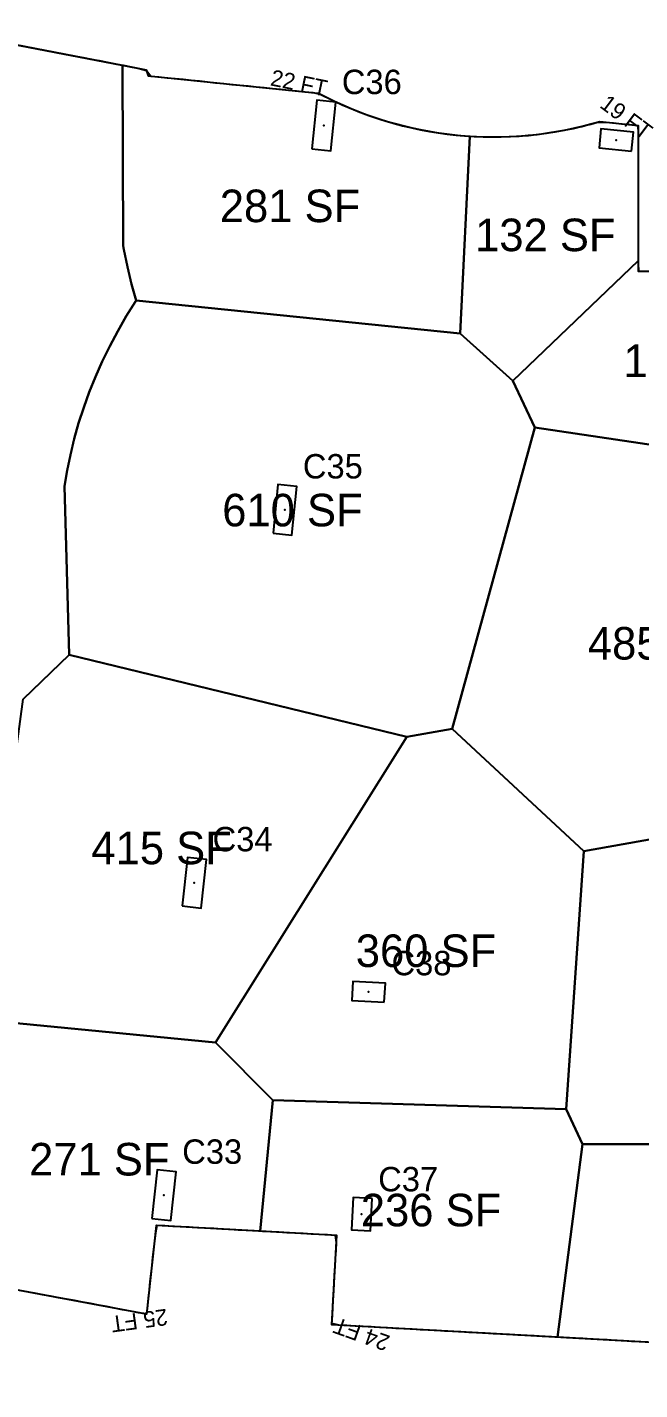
# Model space of a CAD drawing. Header units: metres. Extents: x 3272 to 9634, y 5311 to 56288.
# Drawn here: x 5755 to 6206, y 38059 to 39064 of the extents above; entities that cross this region are included whole.
import ezdxf
from ezdxf.enums import TextEntityAlignment as Align

# ---------------------------------------------------------------- set-up
doc = ezdxf.new("R2010")
doc.units = ezdxf.units.M
for name, color, linetype in [('BOUNDARY', 5, 'Continuous'), ('COL-LABEL', 2, 'Continuous'), ('COLS', 2, 'Continuous'), ('FLOOR_4_AREA_LABELS', 3, 'Continuous'), ('FLOOR_4_BOUNDARY', 5, 'Continuous'), ('FLOOR_4_COLUMNS', 7, 'Continuous'), ('FLOOR_4_FASCADE_COLUMNS', 30, 'Continuous'), ('FLOOR_4_FASCADE_WALLS', 4, 'Continuous'), ('FLOOR_4_LARGE_TRIBUTARY', 6, 'Continuous'), ('FLOOR_4_TRIBUTARY_COL_102', 2, 'Continuous'), ('FLOOR_4_TRIBUTARY_COL_13', 2, 'Continuous'), ('FLOOR_4_TRIBUTARY_COL_19', 2, 'Continuous'), ('FLOOR_4_TRIBUTARY_COL_26', 2, 'Continuous'), ('FLOOR_4_TRIBUTARY_COL_3', 2, 'Continuous'), ('FLOOR_4_TRIBUTARY_COL_4', 2, 'Continuous'), ('FLOOR_4_TRIBUTARY_COL_5', 2, 'Continuous'), ('FLOOR_4_TRIBUTARY_COL_72', 2, 'Continuous'), ('FLOOR_4_TRIBUTARY_COL_73', 2, 'Continuous'), ('FLOOR_4_TRIBUTARY_COL_77', 2, 'Continuous'), ('FLOOR_4_TRIBUTARY_COL_81', 2, 'Continuous'), ('FLOOR_4_WALL_TRIBUTARY_99', 1, 'Continuous')]:
    doc.layers.add(name, color=color, linetype=linetype)

msp = doc.modelspace()

# ---------------------------------------------------------------- linework, layer by layer
at = {"layer": 'BOUNDARY'}
msp.add_lwpolyline([(5551.7, 39088.3), (5842.3, 39032.4), (5843.7, 39027.9), (5969, 39015.2, 0.197511), (6176.4, 38994.2), (6204.8, 38991.3), (6204.8, 38883.8), (6374.7, 38883.8), (6376.4, 38958.2), (6310.8, 38958.2), (6310.8, 39104.7)], format="xyb", dxfattribs=at)
msp.add_lwpolyline([(8343.7, 38126.5), (8024.5, 38126.5), (8024.5, 38059.1), (7742.6, 38059.1), (7742.6, 38126.5), (7616.6, 38126.5), (7616.6, 38059.1), (7349.6, 38059.1), (7349.6, 38126.5), (7020.5, 38126.5), (7020.5, 38059.1), (6443.2, 38059.1), (6443.2, 38126.5), (6316.7, 38126.5), (6316.7, 38115.1), (6299, 38095.3), (6298.7, 38089.4), (5979.1, 38107), (5982.7, 38172.9), (5849.6, 38180.2), (5842.4, 38114.9), (5651.2, 38150.6)], dxfattribs=at)
at = {"layer": 'COLS'}
for points in [[(5964.4, 38974.1), (5978.3, 38972.7), (5981.9, 39008.5), (5968, 39009.9)], [(6199.8, 38972.3), (6201.2, 38986.3), (6177.3, 38988.7), (6175.9, 38974.8)], [(5935.7, 38690.7), (5949.6, 38689.3), (5953.2, 38725.1), (5939.3, 38726.5)], [(5868.8, 38415.8), (5882.7, 38414.3), (5886.7, 38450.1), (5872.8, 38451.6)], [(6017.7, 38344.9), (6018.5, 38358.9), (5994.5, 38360.2), (5993.7, 38346.2)], [(5846.4, 38185.4), (5860.3, 38183.9), (5864.3, 38219.7), (5850.4, 38221.2)], [(6008.7, 38200.1), (5994.7, 38200.9), (5993.4, 38177), (6007.4, 38176.2)]]:
    msp.add_lwpolyline(points, close=True, dxfattribs=at)
at = {"layer": 'FLOOR_4_BOUNDARY'}
for points in [[(5551.7, 39088.3), (5842.3, 39032.4), (5843.7, 39027.9), (5969, 39015.2), (5981, 39009.2), (5993.2, 39003.8), (6005.6, 38998.9), (6018.3, 38994.7), (6031.2, 38991.1), (6044.2, 38988.2), (6057.4, 38985.9), (6070.6, 38984.2), (6084, 38983.2), (6097.3, 38982.8), (6110.7, 38983.1), (6124, 38984), (6137.3, 38985.6), (6150.4, 38987.8), (6163.5, 38990.7), (6176.4, 38994.2), (6204.8, 38991.3), (6204.8, 38883.8), (6374.7, 38883.8)], [(8343.7, 38126.5), (8024.5, 38126.5), (8024.5, 38059.1), (7742.6, 38059.1), (7742.6, 38126.5), (7616.6, 38126.5), (7616.6, 38059.1), (7349.6, 38059.1), (7349.6, 38126.5), (7020.5, 38126.5), (7020.5, 38059.1), (6443.2, 38059.1), (6443.2, 38126.5), (6316.7, 38126.5), (6316.7, 38115.1), (6299, 38095.3), (6298.7, 38089.4), (5979.1, 38107), (5982.7, 38172.9), (5849.6, 38180.2), (5842.4, 38114.9), (5651.2, 38150.6)]]:
    msp.add_lwpolyline(points, dxfattribs=at)
at = {"layer": 'FLOOR_4_COLUMNS'}
for p in [(5973.1, 38991.3), (6188.6, 38980.5), (5944.4, 38707.9), (5877.7, 38432.9), (6006.1, 38352.6), (5855.3, 38202.6), (6001, 38188.6)]:
    msp.add_point(p, dxfattribs=at)
at = {"layer": 'FLOOR_4_FASCADE_COLUMNS'}
for points in [[(5825.3, 39035.7), (5831.2, 39034.5), (5837.1, 39033.4), (5842.5, 39031.7), (5845.7, 39027.7), (5851.6, 39027.1), (5857.6, 39026.5), (5863.6, 39025.9), (5869.5, 39025.3), (5875.5, 39024.7), (5881.5, 39024.1), (5887.5, 39023.4), (5893.4, 39022.8), (5899.4, 39022.2), (5905.4, 39021.6), (5911.3, 39021), (5917.3, 39020.4), (5923.3, 39019.8), (5929.2, 39019.2), (5935.2, 39018.6), (5941.2, 39018), (5947.1, 39017.4), (5953.1, 39016.8), (5959.1, 39016.2), (5965.1, 39015.6), (5970.8, 39014.3), (5976.2, 39011.6), (5981.6, 39008.9), (5987, 39006.5), (5992.5, 39004), (5998.1, 39001.9), (6003.7, 38999.7), (6009.4, 38997.7), (6015.1, 38995.8), (6020.8, 38994), (6026.6, 38992.4), (6032.4, 38990.9), (6038.2, 38989.6), (6044.1, 38988.2), (6050, 38987.2), (6055.9, 38986.1), (6061.8, 38985.3), (6067.8, 38984.6), (6073.7, 38984), (6079.7, 38983.5)], [(6079.7, 38983.5), (6085.7, 38983.1), (6091.7, 38983), (6097.7, 38982.8), (6103.7, 38982.9), (6109.7, 38983.1), (6115.7, 38983.4), (6121.7, 38983.9), (6127.6, 38984.5), (6133.6, 38985.2), (6139.5, 38986), (6145.5, 38987), (6151.4, 38988), (6157.2, 38989.3), (6163.1, 38990.6), (6168.9, 38992.2), (6174.7, 38993.7), (6180.6, 38993.8), (6186.6, 38993.2), (6192.5, 38992.5), (6198.5, 38991.9), (6204.5, 38991.3), (6204.8, 38985.7), (6204.8, 38979.7), (6204.8, 38973.7), (6204.8, 38967.7), (6204.8, 38961.7), (6204.8, 38955.7), (6204.8, 38949.7), (6204.8, 38943.7), (6204.8, 38937.7), (6204.8, 38931.7), (6204.8, 38925.7), (6204.8, 38919.7), (6204.8, 38913.7), (6204.8, 38907.7), (6204.8, 38901.7), (6204.8, 38895.7), (6204.8, 38889.7)], [(6204.8, 38889.7), (6204.9, 38883.8), (6210.9, 38883.8)], [(5927.9, 38175.9), (5921.9, 38176.2), (5915.9, 38176.6), (5909.9, 38176.9), (5903.9, 38177.2), (5897.9, 38177.6), (5892, 38177.9), (5886, 38178.2), (5880, 38178.6), (5874, 38178.9), (5868, 38179.2), (5862, 38179.6), (5856, 38179.9), (5850, 38180.2), (5849, 38174.7), (5848.3, 38168.7), (5847.7, 38162.8), (5847, 38156.8), (5846.4, 38150.8), (5845.7, 38144.9), (5845, 38138.9), (5844.4, 38132.9), (5843.7, 38127), (5843.1, 38121), (5842.4, 38115.1), (5836.7, 38115.9), (5830.8, 38117), (5824.9, 38118.1), (5819, 38119.2), (5813.1, 38120.4), (5807.2, 38121.5), (5801.3, 38122.6), (5795.4, 38123.7), (5789.5, 38124.8), (5783.6, 38125.9), (5777.7, 38127), (5771.8, 38128.1), (5765.9, 38129.2), (5760, 38130.3), (5754.1, 38131.4)], [(6145.9, 38097.8), (6139.9, 38098.1), (6134, 38098.5), (6128, 38098.8), (6122, 38099.1), (6116, 38099.4), (6110, 38099.8), (6104, 38100.1), (6098, 38100.4), (6092, 38100.8), (6086, 38101.1), (6080, 38101.4), (6074, 38101.8), (6068.1, 38102.1), (6062.1, 38102.4), (6056.1, 38102.8), (6050.1, 38103.1), (6044.1, 38103.4), (6038.1, 38103.7), (6032.1, 38104.1), (6026.1, 38104.4), (6020.1, 38104.7), (6014.1, 38105.1), (6008.1, 38105.4), (6002.2, 38105.7), (5996.2, 38106.1), (5990.2, 38106.4), (5984.2, 38106.7), (5979.1, 38107.9), (5979.5, 38113.9), (5979.8, 38119.9), (5980.1, 38125.9), (5980.5, 38131.9), (5980.8, 38137.8), (5981.1, 38143.8), (5981.4, 38149.8), (5981.8, 38155.8), (5982.1, 38161.8), (5982.4, 38167.8), (5981.8, 38172.9), (5975.8, 38173.3), (5969.8, 38173.6), (5963.8, 38173.9), (5957.9, 38174.3), (5951.9, 38174.6), (5945.9, 38174.9), (5939.9, 38175.3), (5933.9, 38175.6), (5927.9, 38175.9)], [(6211.8, 38094.2), (6205.8, 38094.5), (6199.9, 38094.8), (6193.9, 38095.1), (6187.9, 38095.5), (6181.9, 38095.8), (6175.9, 38096.1), (6169.9, 38096.5), (6163.9, 38096.8), (6157.9, 38097.1), (6151.9, 38097.5), (6145.9, 38097.8)]]:
    msp.add_lwpolyline(points, dxfattribs=at)
at = {"layer": 'FLOOR_4_FASCADE_WALLS'}
msp.add_lwpolyline([(5754.6, 39049.3), (5760.5, 39048.1), (5766.4, 39047), (5772.3, 39045.9), (5778.2, 39044.7), (5784.1, 39043.6), (5790, 39042.5), (5795.9, 39041.3), (5801.8, 39040.2), (5807.7, 39039.1), (5813.6, 39037.9), (5819.4, 39036.8), (5825.3, 39035.7)], dxfattribs=at)
at = {"layer": 'FLOOR_4_LARGE_TRIBUTARY'}
msp.add_lwpolyline([(5688.4, 39062), (5824.9, 39035.7), (5825.4, 38902.6), (5825.9, 38899.8), (5828.4, 38887.1), (5831.5, 38874.2), (5834.8, 38862.2), (5834.3, 38861.5), (5827.6, 38850.6), (5821.3, 38839.6), (5815.4, 38828.5), (5809.9, 38817.3), (5804.9, 38806), (5800.3, 38794.7), (5796.2, 38783.3), (5792.5, 38771.8), (5789.2, 38760.2), (5786.4, 38748.5), (5784, 38736.8), (5782.1, 38725.4), (5785.5, 38600.9), (5751.7, 38568.2)], dxfattribs=at)
for points in [[(5831.5, 38874.2), (5828.4, 38887.1), (5825.9, 38899.8), (5825.4, 38902.6), (5824.9, 39035.7), (5842.3, 39032.4), (5843.7, 39027.9), (5969, 39015.2), (5981, 39009.2), (5993.2, 39003.8), (6005.6, 38998.9), (6018.3, 38994.7), (6031.2, 38991.1), (6044.2, 38988.2), (6057.4, 38985.9), (6070.6, 38984.2), (6080.7, 38983.4), (6073.5, 38838), (5834.8, 38862.2), (5831.5, 38874.2)], [(6073.5, 38838), (6080.7, 38983.4), (6084, 38983.2), (6097.3, 38982.8), (6110.7, 38983.1), (6124, 38984), (6137.3, 38985.6), (6150.4, 38987.8), (6163.5, 38990.7), (6176.4, 38994.2), (6204.8, 38991.3), (6204.8, 38891.6), (6112.4, 38803.1), (6073.5, 38838)], [(6112.4, 38803.1), (6204.8, 38891.6), (6204.8, 38883.8), (6369.7, 38883.8), (6313.6, 38741.1), (6128.6, 38768.6), (6112.4, 38803.1)], [(5815.4, 38828.5), (5821.3, 38839.6), (5827.6, 38850.6), (5834.3, 38861.5), (5834.8, 38862.2), (6073.5, 38838), (6112.4, 38803.1), (6128.6, 38768.6), (6067.6, 38546.3), (6034.4, 38540.5), (5785.5, 38600.9), (5782.1, 38725.4), (5784, 38736.8), (5786.4, 38748.5), (5789.2, 38760.2), (5792.5, 38771.8), (5796.2, 38783.3), (5800.3, 38794.7), (5804.9, 38806), (5809.9, 38817.3), (5815.4, 38828.5)], [(6128.6, 38768.6), (6313.6, 38741.1), (6321.7, 38734.5), (6325.6, 38727.7), (6331.7, 38715.7), (6337, 38703.7), (6341.6, 38691.7), (6345.5, 38679.7), (6348.7, 38667.7), (6351.1, 38655.7), (6352.7, 38643.7), (6353.7, 38631.7), (6354, 38611.9), (6351, 38489.5), (6164.7, 38456.3), (6067.6, 38546.3), (6128.6, 38768.6)], [(5785.5, 38600.9), (6034.4, 38540.5), (5893.3, 38315.2), (5723.7, 38331.6), (5720.4, 38337.9), (5751.7, 38568.2), (5785.5, 38600.9)], [(5893.3, 38315.2), (6034.4, 38540.5), (6067.6, 38546.3), (6164.7, 38456.3), (6151.6, 38266), (5935.6, 38272.6), (5893.3, 38315.2)], [(6351, 38489.5), (6458.5, 38435.1), (6471, 38428.2), (6469.8, 38299.2), (6379.3, 38240.3), (6163.7, 38240.3), (6151.6, 38266), (6164.7, 38456.3), (6351, 38489.5)], [(5723.7, 38331.6), (5893.3, 38315.2), (5935.6, 38272.6), (5926.3, 38176), (5849.6, 38180.2), (5842.4, 38114.9), (5688.6, 38143.6), (5723.7, 38331.6)], [(5935.6, 38272.6), (6151.6, 38266), (6163.7, 38240.3), (6145.2, 38097.8), (5979.1, 38107), (5982.7, 38172.9), (5926.3, 38176), (5935.6, 38272.6)], [(6163.7, 38240.3), (6379.3, 38240.3), (6369.4, 38126.5), (6316.7, 38126.5), (6316.7, 38115.1), (6299, 38095.3), (6298.7, 38089.4), (6145.2, 38097.8), (6163.7, 38240.3)]]:
    msp.add_lwpolyline(points, close=True, dxfattribs=at)
at = {"layer": 'FLOOR_4_TRIBUTARY_COL_102'}
msp.add_lwpolyline([(5935.6, 38272.6), (6151.6, 38266), (6163.7, 38240.3), (6145.2, 38097.8), (5979.1, 38107), (5982.7, 38172.9), (5926.3, 38176), (5935.6, 38272.6)], close=True, dxfattribs=at)
at = {"layer": 'FLOOR_4_TRIBUTARY_COL_13'}
msp.add_lwpolyline([(6351, 38489.5), (6458.5, 38435.1), (6471, 38428.2), (6469.8, 38299.2), (6379.3, 38240.3), (6163.7, 38240.3), (6151.6, 38266), (6164.7, 38456.3), (6351, 38489.5)], close=True, dxfattribs=at)
at = {"layer": 'FLOOR_4_TRIBUTARY_COL_19'}
msp.add_lwpolyline([(5831.5, 38874.2), (5828.4, 38887.1), (5825.9, 38899.8), (5825.4, 38902.6), (5824.9, 39035.7), (5842.3, 39032.4), (5843.7, 39027.9), (5969, 39015.2), (5981, 39009.2), (5993.2, 39003.8), (6005.6, 38998.9), (6018.3, 38994.7), (6031.2, 38991.1), (6044.2, 38988.2), (6057.4, 38985.9), (6070.6, 38984.2), (6080.7, 38983.4), (6073.5, 38838), (5834.8, 38862.2), (5831.5, 38874.2)], close=True, dxfattribs=at)
at = {"layer": 'FLOOR_4_TRIBUTARY_COL_26'}
msp.add_lwpolyline([(5815.4, 38828.5), (5821.3, 38839.6), (5827.6, 38850.6), (5834.3, 38861.5), (5834.8, 38862.2), (6073.5, 38838), (6112.4, 38803.1), (6128.6, 38768.6), (6067.6, 38546.3), (6034.4, 38540.5), (5785.5, 38600.9), (5782.1, 38725.4), (5784, 38736.8), (5786.4, 38748.5), (5789.2, 38760.2), (5792.5, 38771.8), (5796.2, 38783.3), (5800.3, 38794.7), (5804.9, 38806), (5809.9, 38817.3), (5815.4, 38828.5)], close=True, dxfattribs=at)
at = {"layer": 'FLOOR_4_TRIBUTARY_COL_3'}
msp.add_lwpolyline([(5723.7, 38331.6), (5893.3, 38315.2), (5935.6, 38272.6), (5926.3, 38176), (5849.6, 38180.2), (5842.4, 38114.9), (5688.6, 38143.6), (5723.7, 38331.6)], close=True, dxfattribs=at)
at = {"layer": 'FLOOR_4_TRIBUTARY_COL_4'}
msp.add_lwpolyline([(6163.7, 38240.3), (6379.3, 38240.3), (6369.4, 38126.5), (6316.7, 38126.5), (6316.7, 38115.1), (6299, 38095.3), (6298.7, 38089.4), (6145.2, 38097.8), (6163.7, 38240.3)], close=True, dxfattribs=at)
at = {"layer": 'FLOOR_4_TRIBUTARY_COL_5'}
msp.add_lwpolyline([(5785.5, 38600.9), (6034.4, 38540.5), (5893.3, 38315.2), (5723.7, 38331.6), (5720.4, 38337.9), (5751.7, 38568.2), (5785.5, 38600.9)], close=True, dxfattribs=at)
at = {"layer": 'FLOOR_4_TRIBUTARY_COL_72'}
msp.add_lwpolyline([(6112.4, 38803.1), (6204.8, 38891.6), (6204.8, 38883.8), (6369.7, 38883.8), (6313.6, 38741.1), (6128.6, 38768.6), (6112.4, 38803.1)], close=True, dxfattribs=at)
at = {"layer": 'FLOOR_4_TRIBUTARY_COL_73'}
msp.add_lwpolyline([(6073.5, 38838), (6080.7, 38983.4), (6084, 38983.2), (6097.3, 38982.8), (6110.7, 38983.1), (6124, 38984), (6137.3, 38985.6), (6150.4, 38987.8), (6163.5, 38990.7), (6176.4, 38994.2), (6204.8, 38991.3), (6204.8, 38891.6), (6112.4, 38803.1), (6073.5, 38838)], close=True, dxfattribs=at)
at = {"layer": 'FLOOR_4_TRIBUTARY_COL_77'}
msp.add_lwpolyline([(6128.6, 38768.6), (6313.6, 38741.1), (6321.7, 38734.5), (6325.6, 38727.7), (6331.7, 38715.7), (6337, 38703.7), (6341.6, 38691.7), (6345.5, 38679.7), (6348.7, 38667.7), (6351.1, 38655.7), (6352.7, 38643.7), (6353.7, 38631.7), (6354, 38611.9), (6351, 38489.5), (6164.7, 38456.3), (6067.6, 38546.3), (6128.6, 38768.6)], close=True, dxfattribs=at)
at = {"layer": 'FLOOR_4_TRIBUTARY_COL_81'}
msp.add_lwpolyline([(5893.3, 38315.2), (6034.4, 38540.5), (6067.6, 38546.3), (6164.7, 38456.3), (6151.6, 38266), (5935.6, 38272.6), (5893.3, 38315.2)], close=True, dxfattribs=at)
at = {"layer": 'FLOOR_4_WALL_TRIBUTARY_99'}
msp.add_lwpolyline([(5688.4, 39062), (5824.9, 39035.7), (5825.4, 38902.6), (5825.9, 38899.8), (5828.4, 38887.1), (5831.5, 38874.2), (5834.8, 38862.2), (5834.3, 38861.5), (5827.6, 38850.6), (5821.3, 38839.6), (5815.4, 38828.5), (5809.9, 38817.3), (5804.9, 38806), (5800.3, 38794.7), (5796.2, 38783.3), (5792.5, 38771.8), (5789.2, 38760.2), (5786.4, 38748.5), (5784, 38736.8), (5782.1, 38725.4), (5785.5, 38600.9), (5751.7, 38568.2)], dxfattribs=at)

# ---------------------------------------------------------------- texts
at = {"layer": 'COL-LABEL'}
for s, p in [('C36', (5986.4, 39014.4)), ('C35', (5957.7, 38731)), ('C34', (5891.2, 38456.1)), ('C38', (6023, 38364.7)), ('C33', (5868.8, 38225.7)), ('C37', (6013.2, 38205.4))]:
    msp.add_text(s, height=18, dxfattribs=at).set_placement(p)
at = {"layer": 'FLOOR_4_AREA_LABELS'}
for s, p in [('281 SF', (5948.2, 38932)), ('132 SF', (6136.3, 38910.6)), ('182 SF', (6245.6, 38817.8)), ('610 SF', (5950, 38707.7)), ('485 SF', (6219.4, 38609.5)), ('415 SF', (5853.6, 38458.6)), ('360 SF', (6048.4, 38382.8)), ('271 SF', (5807.7, 38229.1)), ('236 SF', (6052.1, 38191.6))]:
    msp.add_text(s, height=24, dxfattribs=at).set_placement(p, align=Align.MIDDLE_CENTER)
at = {"layer": 'FLOOR_4_FASCADE_COLUMNS'}
for s, rotation, p in [('22 FT', -11.5851, (5954.9, 39022.6)), ('19 FT', -36.879, (6196, 38997.4)), ('25 FT', -172.2594, (5837.2, 38110.1)), ('24 FT', 160.2855, (6000.9, 38100))]:
    msp.add_text(s, height=12, rotation=rotation, dxfattribs=at).set_placement(p, align=Align.MIDDLE_CENTER)

doc.saveas('drawing.dxf')
